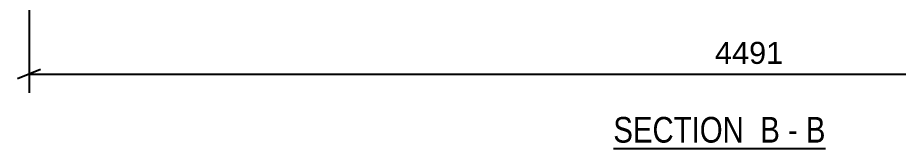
# Model space of a CAD drawing. Header units: millimetres. Extents: x 0 to 1189, y 0 to 841.
# Drawn here: x 148.8 to 263.6, y 68.3 to 85.3 of the extents above; entities that cross this region are included whole.
import ezdxf

# ---------------------------------------------------------------- set-up
doc = ezdxf.new("R2010")
doc.units = ezdxf.units.MM
doc.styles.add('Arial', font='arial.ttf', dxfattribs={"height": 0.2})
doc.styles.add('Arial Narrow', font='ARIALN.TTF', dxfattribs={"height": 0.2})

# ---------------------------------------------------------------- blocks, each defined once
blk = doc.blocks.new('Unknown-348435271-17 - 4157')
at = {"color": 6, "linetype": 'Continuous'}
blk.add_line((226.46, 68.29), (254.1, 68.29), dxfattribs=at)
at = {"color": 0, "linetype": 'Continuous'}
for points in [[(244.56, 69.04), (244.56, 72.54), (226.46, 72.54), (226.46, 69.04)], [(248.17, 69.04), (248.17, 72.54), (245.61, 72.54), (245.61, 69.04)], [(250.5, 69.04), (250.5, 72.54), (249.22, 72.54), (249.22, 69.04)], [(254.1, 69.04), (254.1, 72.54), (251.55, 72.54), (251.55, 69.04)]]:
    blk.add_wipeout(points, dxfattribs=at)
at = {"color": 7, "linetype": 'Continuous', "style": 'Arial Narrow'}
for s, p in [('SECTION ', (226.46, 69.04)), ('B', (245.61, 69.04)), ('B', (251.55, 69.04)), ('-', (249.22, 69.04))]:
    blk.add_text(s, height=3.34, dxfattribs=at).set_placement(p)
blk = doc.blocks.new('StraightDimension-348435271-10926 - 4157')
at = {"color": 7, "linetype": 'Continuous'}
for p, q in [((150.32, 105.34), (150.32, 75.54)), ((151.82, 78.54), (148.82, 77.34)), ((150.32, 77.94), (337.97, 77.94))]:
    blk.add_line(p, q, dxfattribs=at)
at = {"color": 0}
blk.add_wipeout([(249.19, 78.69), (249.19, 82.89), (239.1, 82.89), (239.1, 78.69)], dxfattribs=at)
at = {"color": 3, "style": 'Arial'}
blk.add_text('4491', height=2.865, dxfattribs=at).set_placement((239.7, 79.29))

msp = doc.modelspace()

# ---------------------------------------------------------------- block references
for name in ['StraightDimension-348435271-10926 - 4157', 'Unknown-348435271-17 - 4157']:
    msp.add_blockref(name, (0, 0))

doc.saveas('drawing.dxf')
